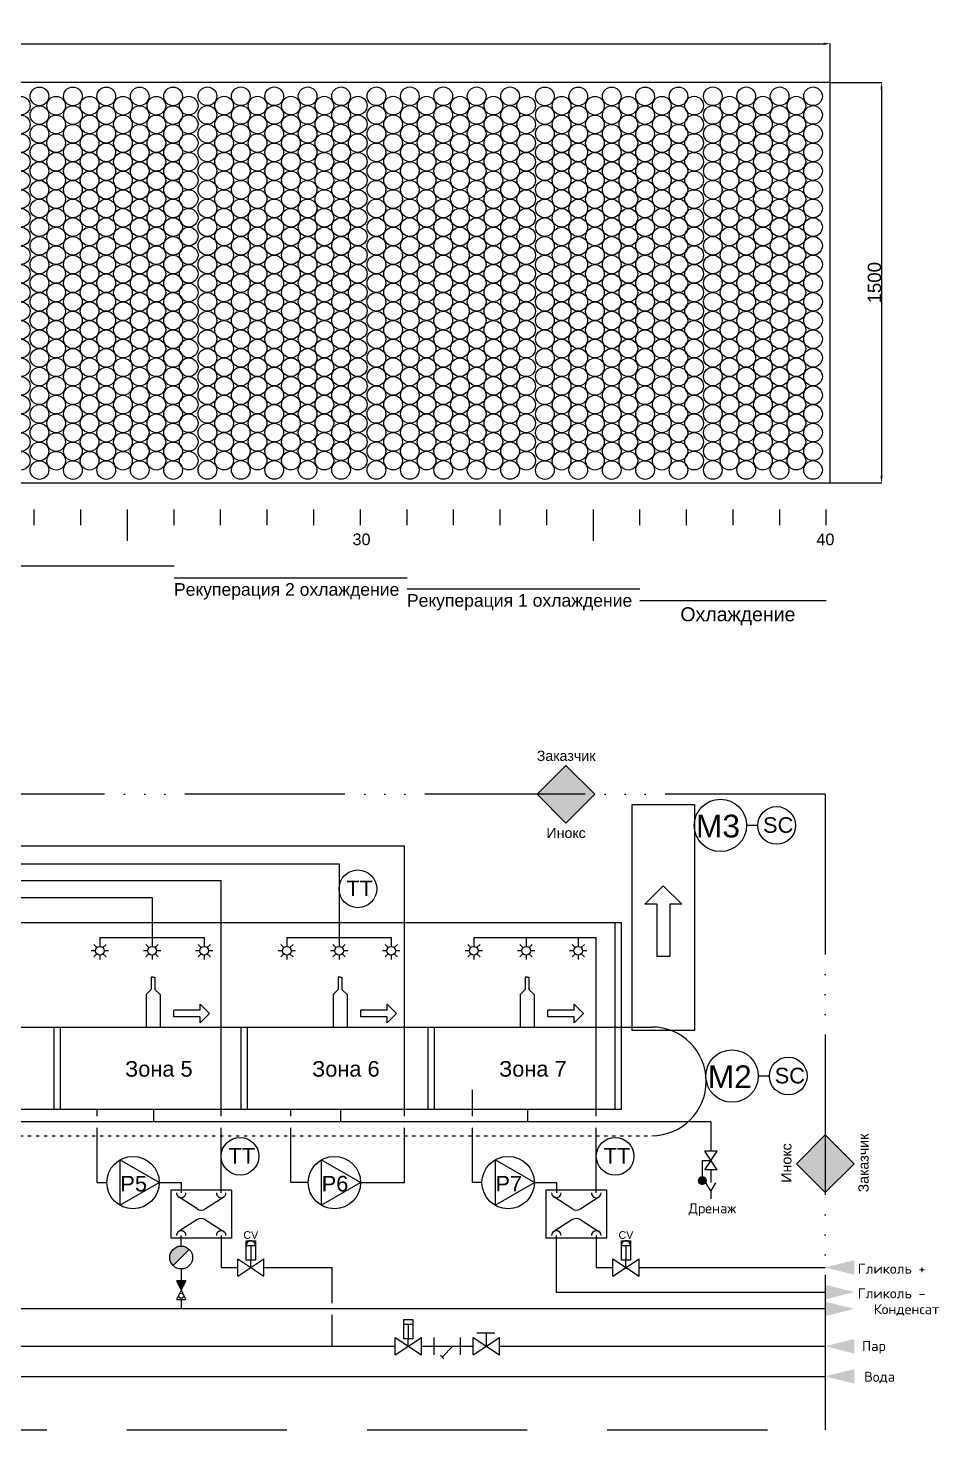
# Model space of a CAD drawing. Header units: millimetres. Extents: x -918 to 51042, y -35619 to 21649.
# Drawn here: x 39131 to 42545, y -22762 to -17509 of the extents above; entities that cross this region are included whole.
import ezdxf

# ---------------------------------------------------------------- set-up
doc = ezdxf.new("R2010")
doc.units = ezdxf.units.MM
doc.linetypes.add('ACAD_ISO03W100', pattern=[30, 12, -18])
doc.linetypes.add('ACAD_ISO06W100', pattern=[36, 24, -3, 0, -3, 0, -3, 0, -3])
for name, color, linetype in [('для лазера', 7, 'Continuous'), ('Железо', 7, 'Continuous'), ('Насосы', 7, 'Continuous')]:
    doc.layers.add(name, color=color, linetype=linetype)
doc.styles.add('ROMANS', font='ROMANS')
doc.styles.get("Standard").update_dxf_attribs({"font": 'arial.ttf'})
doc.dimstyles.new('ISO-25', dxfattribs={"dimtxt": 2.5, "dimasz": 2.5, "dimexe": 1.25, "dimexo": 0.625, "dimtad": 1, "dimtxsty": 'Standard', "dimcen": 2.5, "dimadec": 0, "dimazin": 0, "dimtfac": 1, "dimtmove": 0, "dimatfit": 3, "dimfxl": 1, "dimarcsym": 0})
pattern_1 = [(90, (39029.5168, -92502.3033), (-2.13282372, 1e-16), [1.551144524, -0.581679197]), (180, (39029.5168, -92502.3033), (-3e-16, -2.13282372), [1.551144524, -0.581679197])]
pattern_2 = [(180, (111885.2837, -23469.3467), (-3e-16, -2.13282372), [1.551144524, -0.581679197]), (270, (111885.2837, -23469.3467), (2.13282372, -4e-16), [1.551144524, -0.581679197])]

# ---------------------------------------------------------------- blocks, each defined once
blk = doc.blocks.new('*D55')
at = {"layer": 'Defpoints', "color": 0, "transparency": 16777216}
for p in [(42137.9, -17568.3), (35137.9, -17713.6), (42137.9, -17713.6)]:
    blk.add_point(p, dxfattribs=at)
at = {"layer": 'для лазера', "color": 0, "lineweight": -2, "transparency": 16777216}
for p, q in [((35137.9, -17713), (35137.9, -17567.1)), ((35162.9, -17568.3), (42112.9, -17568.3)), ((42137.9, -17713), (42137.9, -17567.1))]:
    blk.add_line(p, q, dxfattribs=at)
at = {"layer": 'для лазера', "color": 0, "transparency": 16777216}
for points in [[(35162.9, -17564.2), (35162.9, -17572.5), (35137.9, -17568.3)], [(42112.9, -17564.2), (42112.9, -17572.5), (42137.9, -17568.3)]]:
    blk.add_solid(points, dxfattribs=at)
at = {"layer": 'для лазера', "color": 0, "transparency": 16777216, "insert": (38637.9, -17542.2), "char_height": 50, "attachment_point": 5}
blk.add_mtext('7000', dxfattribs=at)
blk = doc.blocks.new('*D56')
at = {"layer": 'Defpoints', "color": 0, "transparency": 16777216}
for p in [(42137.9, -17713.6), (42137.9, -19213.6), (42329.9, -19213.6)]:
    blk.add_point(p, dxfattribs=at)
at = {"layer": 'для лазера', "color": 0, "lineweight": -2, "transparency": 16777216}
for p, q in [((42138.5, -17713.6), (42331.1, -17713.6)), ((42329.9, -17738.6), (42329.9, -19188.6)), ((42138.5, -19213.6), (42331.1, -19213.6))]:
    blk.add_line(p, q, dxfattribs=at)
at = {"layer": 'для лазера', "color": 0, "transparency": 16777216}
for points in [[(42325.7, -17738.6), (42334, -17738.6), (42329.9, -17713.6)], [(42325.7, -19188.6), (42334, -19188.6), (42329.9, -19213.6)]]:
    blk.add_solid(points, dxfattribs=at)
at = {"layer": 'для лазера', "color": 0, "transparency": 16777216, "insert": (42303.7, -18463.6), "char_height": 50, "attachment_point": 5, "rotation": 90}
blk.add_mtext('1500', dxfattribs=at)

msp = doc.modelspace()

# ---------------------------------------------------------------- hatches: boundary and pattern name
h = msp.add_hatch()
h.set_pattern_fill('ANGLE', color=1, scale=0.305343, angle=180)
h.set_pattern_definition(pattern_2)
h.paths.add_polyline_path([(41039.267, -20380), (41255.178, -20380), (41147.223, -20272.045)])
h = msp.add_hatch()
h.set_pattern_fill('ANGLE', color=5, scale=0.305343, angle=180)
h.set_pattern_definition(pattern_2)
h.paths.add_polyline_path([(41147.223, -20487.955), (41255.178, -20380), (41039.267, -20380)])
h = msp.add_hatch()
h.set_pattern_fill('ANGLE', color=5, scale=0.305343, angle=90)
h.set_pattern_definition(pattern_1)
h.paths.add_polyline_path([(42010.908, -21764.242), (42118.864, -21872.197), (42118.864, -21656.287)])
h = msp.add_hatch()
h.set_pattern_fill('ANGLE', color=1, scale=0.305343, angle=90)
h.set_pattern_definition(pattern_1)
h.paths.add_polyline_path([(42118.864, -21656.287), (42118.864, -21872.197), (42226.819, -21764.242)])
h = msp.add_hatch()
h.set_pattern_fill('ANSI32', color=5, scale=0.315415, angle=-90)
h.set_pattern_definition([(315, (23047.377, 102235.8277), (2.12438022, 2.12438022), []), (315, (23047.377, 102234.4115), (2.12438022, 2.12438022), [])])
h.paths.add_polyline_path([(41658.065, -21812.792, -1), (41658.065, -21841.872, -1)])
at = {"true_color": 0xffffff}
h = msp.add_hatch(color=7, dxfattribs=at)
h.dxf.hatch_style = 1
h.paths.add_polyline_path([(39722.488, -22202.933), (39687.442, -22202.933), (39704.965, -22237.979)])
at = {"layer": 'для лазера'}
h = msp.add_hatch(color=256, dxfattribs=at)
h.dxf.hatch_style = 1
h.paths.add_polyline_path([(39662.074, -22115.579, 0.19891237), (39674.637, -22145.907), (39735.293, -22085.251, 0.66817864)])

# ---------------------------------------------------------------- linework, layer by layer
for p, q in [((41147.223, -20272.045), (41039.267, -20380)), ((41255.178, -20380), (41147.223, -20272.045)), ((41039.267, -20380), (41147.223, -20487.955)), ((41147.223, -20487.955), (41255.178, -20380)), ((42118.864, -21656.287), (42010.908, -21764.242)), ((42226.819, -21764.242), (42118.864, -21656.287)), ((41713.961, -21717.11), (41667.233, -21717.11)), ((41713.961, -21787.202), (41667.233, -21717.11)), ((41667.233, -21787.202), (41713.961, -21717.11)), ((41658.065, -21752.156), (41658.065, -21812.792)), ((41713.961, -21787.202), (41667.233, -21787.202)), ((42010.908, -21764.242), (42118.864, -21872.197)), ((42118.864, -21872.197), (42226.819, -21764.242)), ((39948.762, -22070.04), (39982.941, -22070.04)), ((39965.852, -22070.04), (39965.852, -22125.501)), ((41354.867, -22070.04), (41389.046, -22070.04)), ((41371.956, -22070.04), (41371.956, -22125.501)), ((39916.787, -22185.49), (39916.787, -22120.071)), ((39916.787, -22185.49), (40014.916, -22120.071)), ((39916.787, -22120.071), (40014.916, -22185.49)), ((39965.852, -22152.781), (39965.852, -22125.501)), ((40014.916, -22185.49), (40014.916, -22120.071)), ((41322.892, -22185.49), (41322.892, -22120.071)), ((41322.892, -22185.49), (41421.021, -22120.071)), ((41322.892, -22120.071), (41421.021, -22185.49)), ((41371.956, -22152.781), (41371.956, -22125.501)), ((41421.021, -22185.49), (41421.021, -22120.071)), ((39722.488, -22202.933), (39687.442, -22202.933)), ((39722.488, -22202.933), (39687.442, -22273.025)), ((39687.442, -22202.933), (39722.488, -22273.025)), ((39687.442, -22273.025), (39722.488, -22273.025)), ((40539.133, -22365.076), (40573.312, -22365.076)), ((40556.223, -22365.076), (40556.223, -22420.537)), ((40507.158, -22480.526), (40507.158, -22415.107)), ((40507.158, -22480.526), (40605.287, -22415.107)), ((40507.158, -22415.107), (40605.287, -22480.526)), ((40556.223, -22447.816), (40556.223, -22420.537)), ((40605.287, -22480.526), (40605.287, -22415.107)), ((40653.492, -22480.526), (40653.492, -22415.107)), ((40751.621, -22480.526), (40751.621, -22415.107)), ((40799.825, -22480.526), (40799.825, -22415.107)), ((40799.825, -22480.526), (40897.954, -22415.107)), ((40799.825, -22415.107), (40897.954, -22480.526)), ((40848.89, -22447.816), (40848.89, -22397.702)), ((40897.954, -22480.526), (40897.954, -22415.107))]:
    msp.add_line(p, q)
at = {"color": 252, "linetype": 'ACAD_ISO06W100', "ltscale": 25, "true_color": 0x939598}
for p, q in [((42118.864, -20380), (35000, -20380)), ((42118.864, -20380), (42118.864, -22761.679)), ((35000, -22761.679), (42118.864, -22761.679))]:
    msp.add_line(p, q, dxfattribs=at)
at = {"lineweight": -3}
msp.add_line((41658.065, -21752.156), (41690.597, -21752.156), dxfattribs=at)
at = {"color": 1}
for p, q in [((39854.739, -22033.093), (39854.739, -22152.781)), ((39854.739, -22152.781), (39916.787, -22152.781)), ((40014.916, -22152.781), (40110.698, -22152.781)), ((40110.698, -22152.781), (40271.022, -22152.781)), ((40271.022, -22286.209), (40271.022, -22152.781)), ((40271.022, -22447.816), (40271.022, -22329.829)), ((38168.256, -22447.816), (40507.158, -22447.816)), ((40605.287, -22447.816), (40653.492, -22447.816)), ((40751.621, -22447.816), (40799.825, -22447.816)), ((40897.954, -22447.816), (42118.864, -22447.816))]:
    msp.add_line(p, q, dxfattribs=at)
at = {"color": 3}
for p, q in [((41260.844, -22033.093), (41260.844, -22152.781)), ((41260.844, -22152.781), (41322.892, -22152.781)), ((41421.021, -22152.781), (42118.864, -22152.781))]:
    msp.add_line(p, q, dxfattribs=at)
at = {"color": 4}
msp.add_line((35607.833, -22561.024), (42118.864, -22561.024), dxfattribs=at)
for points in [[(39622.507, -21834.808), (39475.313, -21749.826), (39475.313, -21919.79)], [(40377.275, -21834.808), (40230.081, -21749.826), (40230.081, -21919.79)], [(41028.612, -21834.808), (40881.418, -21749.826), (40881.418, -21919.79)], [(39948.762, -22052.859), (39982.941, -22052.859), (39982.941, -22125.501), (39948.762, -22125.501)], [(41354.867, -22052.859), (41389.046, -22052.859), (41389.046, -22125.501), (41354.867, -22125.501)], [(40539.133, -22347.895), (40573.312, -22347.895), (40573.312, -22420.537), (40539.133, -22420.537)]]:
    msp.add_lwpolyline(points, close=True)
for centre, radius in [((41936.845, -20496.921), 70.64), ((40367.324, -20734.288), 70.64), ((41980.461, -21435.671), 70.64), ((39925.379, -21736.423), 70.64), ((41331.484, -21736.423), 70.64), ((41658.065, -21827.332), 14.54), ((39704.965, -22259.007), 9.346)]:
    msp.add_circle(centre, radius)
for centre in [(39965.852, -22069.948), (41371.956, -22069.948)]:
    msp.add_arc(centre, 17.089, 359.691409, 180.308591)
at = {"color": 3}
for points in [[(42118.864, -22152.781), (42227.757, -22180.004), (42227.757, -22125.557)], [(42227.757, -22245.083), (42118.864, -22217.859), (42118.864, -22272.306)]]:
    msp.add_solid(points, dxfattribs=at)
at = {"color": 1}
for points in [[(42227.757, -22308.019), (42118.864, -22280.796), (42118.864, -22335.242)], [(42118.864, -22447.816), (42227.757, -22475.04), (42227.757, -22420.593)]]:
    msp.add_solid(points, dxfattribs=at)
at = {"color": 4}
msp.add_solid([(42118.864, -22561.024), (42227.757, -22588.248), (42227.757, -22533.801)], dxfattribs=at)
at = {"layer": 'для лазера'}
for p, q in [((42137.874, -17713.621), (35137.874, -17713.621)), ((42137.874, -19213.621), (42137.874, -17713.621)), ((35137.874, -19213.621), (42137.874, -19213.621)), ((39154.341, -19371.831), (39154.341, -19313.621)), ((39328.97, -19371.831), (39328.97, -19313.621)), ((39503.599, -19430.041), (39503.599, -19313.621)), ((39678.228, -19371.831), (39678.228, -19313.621)), ((39852.857, -19371.831), (39852.857, -19313.621)), ((40027.486, -19371.831), (40027.486, -19313.621)), ((40202.115, -19371.831), (40202.115, -19313.621)), ((40376.744, -19371.831), (40376.744, -19313.621)), ((40551.373, -19371.831), (40551.373, -19313.621)), ((40726.002, -19371.831), (40726.002, -19313.621)), ((40900.631, -19371.831), (40900.631, -19313.621)), ((41075.26, -19371.831), (41075.26, -19313.621)), ((41249.889, -19430.041), (41249.889, -19313.621)), ((41424.518, -19371.831), (41424.518, -19313.621)), ((41599.147, -19371.831), (41599.147, -19313.621)), ((41773.776, -19371.831), (41773.776, -19313.621)), ((41948.405, -19371.831), (41948.405, -19313.621)), ((42123.034, -19371.831), (42123.034, -19313.621)), ((41395.113, -21265.551), (41395.113, -20418.985)), ((41395.113, -20418.985), (41628.754, -20418.985)), ((41628.754, -20418.985), (41628.754, -21265.551)), ((41866.205, -20496.921), (41824.146, -20496.921)), ((41511.933, -20722.795), (41442.546, -20792.183)), ((41581.321, -20792.183), (41511.933, -20722.795)), ((41487.401, -20792.183), (41442.546, -20792.183)), ((41487.401, -20792.183), (41487.401, -20988.441)), ((41581.321, -20792.183), (41536.466, -20792.183)), ((41536.466, -20792.183), (41536.466, -20988.441)), ((38550.525, -20860.673), (39251.447, -20860.673)), ((39251.447, -20860.673), (39952.369, -20860.673)), ((39952.369, -20860.673), (40653.291, -20860.673)), ((40653.291, -20860.673), (41354.213, -20860.673)), ((41330.849, -20860.673), (41330.849, -21561.595)), ((41354.213, -20860.673), (41354.213, -21561.595)), ((41536.466, -20988.441), (41487.401, -20988.441)), ((39592.532, -21111.805), (39573.347, -21130.812)), ((39599.541, -21065.077), (39592.532, -21065.077)), ((39592.532, -21065.077), (39592.532, -21111.805)), ((39599.541, -21065.077), (39606.55, -21065.077)), ((39606.55, -21065.077), (39606.55, -21111.805)), ((39606.55, -21111.805), (39625.735, -21130.812)), ((40293.454, -21111.805), (40274.269, -21130.812)), ((40300.463, -21065.077), (40293.454, -21065.077)), ((40293.454, -21065.077), (40293.454, -21111.805)), ((40300.463, -21065.077), (40307.472, -21065.077)), ((40307.472, -21065.077), (40307.472, -21111.805)), ((40307.472, -21111.805), (40326.657, -21130.812)), ((40994.376, -21111.805), (40975.191, -21130.812)), ((41001.385, -21065.077), (40994.376, -21065.077)), ((40994.376, -21065.077), (40994.376, -21111.805)), ((41001.385, -21065.077), (41008.394, -21065.077)), ((41008.394, -21065.077), (41008.394, -21111.805)), ((41008.394, -21111.805), (41027.579, -21130.812)), ((39573.347, -21130.812), (39573.347, -21251.99)), ((39625.735, -21130.812), (39625.735, -21251.99)), ((40274.269, -21130.812), (40274.269, -21251.99)), ((40326.657, -21130.812), (40326.657, -21251.99)), ((40975.191, -21130.812), (40975.191, -21251.99)), ((41027.579, -21130.812), (41027.579, -21251.99)), ((39775.811, -21189.424), (39677.682, -21189.424)), ((39677.682, -21213.956), (39677.682, -21189.424)), ((39775.811, -21213.956), (39677.682, -21213.956)), ((39810.505, -21201.69), (39775.811, -21166.996)), ((39775.811, -21189.424), (39775.811, -21166.996)), ((39775.811, -21236.384), (39810.505, -21201.69)), ((39775.811, -21236.384), (39775.811, -21213.956)), ((40476.733, -21189.424), (40378.604, -21189.424)), ((40378.604, -21213.956), (40378.604, -21189.424)), ((40476.733, -21213.956), (40378.604, -21213.956)), ((40511.427, -21201.69), (40476.733, -21166.996)), ((40476.733, -21189.424), (40476.733, -21166.996)), ((40476.733, -21236.384), (40511.427, -21201.69)), ((40476.733, -21236.384), (40476.733, -21213.956)), ((41177.655, -21189.424), (41079.526, -21189.424)), ((41079.526, -21213.956), (41079.526, -21189.424)), ((41177.655, -21213.956), (41079.526, -21213.956)), ((41212.349, -21201.69), (41177.655, -21166.996)), ((41177.655, -21189.424), (41177.655, -21166.996)), ((41177.655, -21236.384), (41212.349, -21201.69)), ((41177.655, -21236.384), (41177.655, -21213.956)), ((35590.733, -21251.99), (41468.784, -21251.99)), ((39228.083, -21251.99), (39228.083, -21561.595)), ((39251.447, -21251.99), (39251.447, -21561.595)), ((39929.005, -21251.99), (39929.005, -21561.595)), ((39952.369, -21251.99), (39952.369, -21561.595)), ((40629.927, -21251.99), (40629.927, -21561.595)), ((40653.291, -21251.99), (40653.291, -21561.595)), ((41628.754, -21265.551), (41395.113, -21265.551)), ((41909.821, -21435.671), (41867.762, -21435.671)), ((39251.447, -21561.595), (38550.525, -21561.595)), ((39952.369, -21561.595), (39251.447, -21561.595)), ((40653.291, -21561.595), (39952.369, -21561.595)), ((41354.213, -21561.595), (40653.291, -21561.595)), ((41690.597, -21787.202), (41690.597, -21835.118)), ((39704.965, -22072.689), (39704.965, -22033.093)), ((39674.637, -22145.907), (39735.293, -22085.251)), ((39704.965, -22158.47), (39704.965, -22202.933)), ((42118.864, -22308.019), (37602.198, -22308.019)), ((39704.965, -22273.025), (39704.965, -22308.019)), ((40812.868, -22397.702), (40881.09, -22397.702)), ((40653.492, -22447.816), (40751.621, -22447.816)), ((40723.312, -22447.816), (40682.727, -22488.402)), ((40676.338, -22482.012), (40689.966, -22495.641))]:
    msp.add_line(p, q, dxfattribs=at)
at = {"layer": 'для лазера', "color": 244, "true_color": 0x991b1e}
msp.add_line((37757.309, -19524.389), (39678.228, -19524.389), dxfattribs=at)
at = {"layer": 'для лазера', "color": 32, "true_color": 0xcd6928}
for p, q in [((39678.228, -19569.63), (40551.373, -19569.63)), ((36792.074, -20702.941), (39854.739, -20702.941)), ((39854.739, -21585.55), (39854.739, -20702.941)), ((37037.58, -20766.836), (39595.762, -20766.836)), ((39595.762, -20766.836), (39595.762, -20917.144)), ((39400.261, -20917.144), (39791.263, -20917.144)), ((39390.296, -21585.55), (39390.296, -21561.595)), ((39390.296, -21834.808), (39390.296, -21629.171)), ((39854.739, -21873.738), (39854.739, -21629.171)), ((39390.296, -21834.808), (39426.249, -21834.808)), ((39622.507, -21834.808), (39704.965, -21834.808)), ((39704.965, -21834.808), (39704.965, -21873.738))]:
    msp.add_line(p, q, dxfattribs=at)
at = {"layer": 'для лазера', "color": 2}
for p, q in [((40551.373, -19610.665), (41424.518, -19610.665)), ((36091.152, -20572.921), (40542.19, -20572.921)), ((40542.19, -21585.55), (40542.19, -20572.921)), ((36336.657, -20640.825), (40296.684, -20640.825)), ((40296.684, -20640.825), (40296.684, -20917.144)), ((40101.184, -20917.144), (40492.185, -20917.144)), ((40115.694, -21585.55), (40115.694, -21561.595)), ((40115.694, -21834.808), (40115.694, -21629.171)), ((40542.19, -21834.808), (40542.19, -21629.171)), ((40181.017, -21834.808), (40115.694, -21834.808)), ((40377.275, -21834.808), (40542.19, -21834.808))]:
    msp.add_line(p, q, dxfattribs=at)
at = {"layer": 'для лазера', "color": 5}
for p, q in [((41424.518, -19654.202), (42123.034, -19654.202)), ((40802.106, -20917.144), (41260.844, -20917.144)), ((41260.844, -21585.55), (41260.844, -20917.144)), ((40796.401, -21585.55), (40796.401, -21487.51)), ((40796.401, -21834.808), (40796.401, -21629.171)), ((41260.844, -21873.738), (41260.844, -21629.171)), ((40832.354, -21834.808), (40796.401, -21834.808)), ((41028.612, -21834.808), (41111.07, -21834.808)), ((41111.07, -21834.808), (41111.07, -21873.738))]:
    msp.add_line(p, q, dxfattribs=at)
at = {"layer": 'для лазера', "color": 252, "true_color": 0x939598}
for p, q in [((39601.908, -21607.36), (39601.908, -21561.595)), ((40302.83, -21607.36), (40302.83, -21561.595)), ((41003.752, -21607.36), (41003.752, -21561.595)), ((41690.597, -21607.36), (36097.297, -21607.36)), ((41690.597, -21607.36), (41690.597, -21717.11))]:
    msp.add_line(p, q, dxfattribs=at)
at = {"layer": 'для лазера', "color": 252, "linetype": 'ACAD_ISO03W100', "true_color": 0x939598}
msp.add_line((35590.733, -21659.404), (41468.784, -21659.404), dxfattribs=at)
at = {"layer": 'для лазера', "color": 3}
for q in [(41111.07, -22033.093), (42118.864, -22245.083)]:
    msp.add_line((41111.07, -22245.083), q, dxfattribs=at)
at = {"layer": 'для лазера', "color": 244, "true_color": 0x991b1e}
for centre in [(39173.636, -17765.324), (39298.87, -17765.324), (39424.104, -17765.324), (39549.339, -17765.324), (39674.573, -17765.324), (39103.636, -17800.324), (39173.636, -17835.324), (39236.266, -17800.324), (39298.87, -17835.324), (39361.5, -17800.324), (39424.104, -17835.324), (39486.734, -17800.324), (39549.339, -17835.324), (39611.969, -17800.324), (39674.573, -17835.324), (39103.636, -17870.324), (39236.266, -17870.324), (39361.5, -17870.324), (39486.734, -17870.324), (39611.969, -17870.324), (39103.636, -17940.324), (39173.636, -17905.324), (39236.266, -17940.324), (39298.87, -17905.324), (39361.5, -17940.324), (39424.104, -17905.324), (39486.734, -17940.324), (39549.339, -17905.324), (39611.969, -17940.324), (39674.573, -17905.324), (39173.636, -17975.324), (39298.87, -17975.324), (39424.104, -17975.324), (39549.339, -17975.324), (39674.573, -17975.324), (39103.636, -18010.324), (39173.636, -18045.324), (39236.266, -18010.324), (39298.87, -18045.324), (39361.5, -18010.324), (39424.104, -18045.324), (39486.734, -18010.324), (39549.339, -18045.324), (39611.969, -18010.324), (39674.573, -18045.324), (39103.636, -18080.324), (39236.266, -18080.324), (39361.5, -18080.324), (39486.734, -18080.324), (39611.969, -18080.324), (39103.636, -18150.324), (39173.636, -18115.324), (39236.266, -18150.324), (39298.87, -18115.324), (39361.5, -18150.324), (39424.104, -18115.324), (39486.734, -18150.324), (39549.339, -18115.324), (39611.969, -18150.324), (39674.573, -18115.324), (39173.636, -18185.324), (39298.87, -18185.324), (39424.104, -18185.324), (39549.339, -18185.324), (39674.573, -18185.324), (39103.636, -18220.324), (39173.636, -18255.324), (39236.266, -18220.324), (39298.87, -18255.324), (39361.5, -18220.324), (39424.104, -18255.324), (39486.734, -18220.324), (39549.339, -18255.324), (39611.969, -18220.324), (39674.573, -18255.324), (39103.636, -18290.324), (39236.266, -18290.324), (39361.5, -18290.324), (39486.734, -18290.324), (39611.969, -18290.324), (39103.636, -18360.324), (39173.636, -18325.324), (39236.266, -18360.324), (39298.87, -18325.324), (39361.5, -18360.324), (39424.104, -18325.324), (39486.734, -18360.324), (39549.339, -18325.324), (39611.969, -18360.324), (39674.573, -18325.324), (39173.636, -18395.324), (39298.87, -18395.324), (39424.104, -18395.324), (39549.339, -18395.324), (39674.573, -18395.324), (39103.636, -18430.324), (39173.636, -18465.324), (39236.266, -18430.324), (39298.87, -18465.324), (39361.5, -18430.324), (39424.104, -18465.324), (39486.734, -18430.324), (39549.339, -18465.324), (39611.969, -18430.324), (39674.573, -18465.324), (39103.636, -18500.324), (39236.266, -18500.324), (39361.5, -18500.324), (39486.734, -18500.324), (39611.969, -18500.324), (39103.636, -18570.324), (39173.636, -18535.324), (39236.266, -18570.324), (39298.87, -18535.324), (39361.5, -18570.324), (39424.104, -18535.324), (39486.734, -18570.324), (39549.339, -18535.324), (39611.969, -18570.324), (39674.573, -18535.324), (39173.636, -18605.324), (39298.87, -18605.324), (39424.104, -18605.324), (39549.339, -18605.324), (39674.573, -18605.324), (39103.636, -18640.324), (39173.636, -18675.324), (39236.266, -18640.324), (39298.87, -18675.324), (39361.5, -18640.324), (39424.104, -18675.324), (39486.734, -18640.324), (39549.339, -18675.324), (39611.969, -18640.324), (39674.573, -18675.324), (39103.636, -18710.324), (39236.266, -18710.324), (39361.5, -18710.324), (39486.734, -18710.324), (39611.969, -18710.324), (39103.636, -18780.324), (39173.636, -18745.324), (39236.266, -18780.324), (39298.87, -18745.324), (39361.5, -18780.324), (39424.104, -18745.324), (39486.734, -18780.324), (39549.339, -18745.324), (39611.969, -18780.324), (39674.573, -18745.324), (39173.636, -18815.324), (39298.87, -18815.324), (39424.104, -18815.324), (39549.339, -18815.324), (39674.573, -18815.324), (39103.636, -18850.324), (39173.636, -18885.324), (39236.266, -18850.324), (39298.87, -18885.324), (39361.5, -18850.324), (39424.104, -18885.324), (39486.734, -18850.324), (39549.339, -18885.324), (39611.969, -18850.324), (39674.573, -18885.324), (39103.636, -18920.324), (39236.266, -18920.324), (39361.5, -18920.324), (39486.734, -18920.324), (39611.969, -18920.324), (39103.636, -18990.324), (39173.636, -18955.324), (39236.266, -18990.324), (39298.87, -18955.324), (39361.5, -18990.324), (39424.104, -18955.324), (39486.734, -18990.324), (39549.339, -18955.324), (39611.969, -18990.324), (39674.573, -18955.324), (39173.636, -19025.324), (39298.87, -19025.324), (39424.104, -19025.324), (39549.339, -19025.324), (39674.573, -19025.324), (39103.636, -19060.324), (39173.636, -19095.324), (39236.266, -19060.324), (39298.87, -19095.324), (39361.5, -19060.324), (39424.104, -19095.324), (39486.734, -19060.324), (39549.339, -19095.324), (39611.969, -19060.324), (39674.573, -19095.324), (39103.636, -19130.324), (39236.266, -19130.324), (39361.5, -19130.324), (39486.734, -19130.324), (39611.969, -19130.324), (39173.636, -19165.324), (39298.87, -19165.324), (39424.104, -19165.324), (39549.339, -19165.324), (39674.573, -19165.324)]:
    msp.add_circle(centre, 35, dxfattribs=at)
at = {"layer": 'для лазера', "color": 32, "true_color": 0xcd6928}
for centre in [(39803.183, -17765.093), (39928.418, -17765.093), (40053.652, -17765.093), (40178.886, -17765.093), (40304.121, -17765.093), (40436.751, -17765.093), (39733.183, -17800.093), (39803.183, -17835.093), (39865.813, -17800.093), (39928.418, -17835.093), (39991.048, -17800.093), (40053.652, -17835.093), (40116.282, -17800.093), (40178.886, -17835.093), (40241.516, -17800.093), (40304.121, -17835.093), (40366.751, -17800.093), (40436.751, -17835.093), (40499.381, -17800.093), (39733.183, -17870.093), (39865.813, -17870.093), (39991.048, -17870.093), (40116.282, -17870.093), (40241.516, -17870.093), (40366.751, -17870.093), (40499.381, -17870.093), (39733.183, -17940.093), (39803.183, -17905.093), (39865.813, -17940.093), (39928.418, -17905.093), (39991.048, -17940.093), (40053.652, -17905.093), (40116.282, -17940.093), (40178.886, -17905.093), (40241.516, -17940.093), (40304.121, -17905.093), (40366.751, -17940.093), (40436.751, -17905.093), (40499.381, -17940.093), (39803.183, -17975.093), (39928.418, -17975.093), (40053.652, -17975.093), (40178.886, -17975.093), (40304.121, -17975.093), (40436.751, -17975.093), (39733.183, -18010.093), (39803.183, -18045.093), (39865.813, -18010.093), (39928.418, -18045.093), (39991.048, -18010.093), (40053.652, -18045.093), (40116.282, -18010.093), (40178.886, -18045.093), (40241.516, -18010.093), (40304.121, -18045.093), (40366.751, -18010.093), (40436.751, -18045.093), (40499.381, -18010.093), (39733.183, -18080.093), (39865.813, -18080.093), (39991.048, -18080.093), (40116.282, -18080.093), (40241.516, -18080.093), (40366.751, -18080.093), (40499.381, -18080.093), (39733.183, -18150.093), (39803.183, -18115.093), (39865.813, -18150.093), (39928.418, -18115.093), (39991.048, -18150.093), (40053.652, -18115.093), (40116.282, -18150.093), (40178.886, -18115.093), (40241.516, -18150.093), (40304.121, -18115.093), (40366.751, -18150.093), (40436.751, -18115.093), (40499.381, -18150.093), (39803.183, -18185.093), (39928.418, -18185.093), (40053.652, -18185.093), (40178.886, -18185.093), (40304.121, -18185.093), (40436.751, -18185.093), (39733.183, -18220.093), (39803.183, -18255.093), (39865.813, -18220.093), (39928.418, -18255.093), (39991.048, -18220.093), (40053.652, -18255.093), (40116.282, -18220.093), (40178.886, -18255.093), (40241.516, -18220.093), (40304.121, -18255.093), (40366.751, -18220.093), (40436.751, -18255.093), (40499.381, -18220.093), (39733.183, -18290.093), (39865.813, -18290.093), (39991.048, -18290.093), (40116.282, -18290.093), (40241.516, -18290.093), (40366.751, -18290.093), (40499.381, -18290.093), (39733.183, -18360.093), (39803.183, -18325.093), (39865.813, -18360.093), (39928.418, -18325.093), (39991.048, -18360.093), (40053.652, -18325.093), (40116.282, -18360.093), (40178.886, -18325.093), (40241.516, -18360.093), (40304.121, -18325.093), (40366.751, -18360.093), (40436.751, -18325.093), (40499.381, -18360.093), (39803.183, -18395.093), (39928.418, -18395.093), (40053.652, -18395.093), (40178.886, -18395.093), (40304.121, -18395.093), (40436.751, -18395.093), (39733.183, -18430.093), (39803.183, -18465.093), (39865.813, -18430.093), (39928.418, -18465.093), (39991.048, -18430.093), (40053.652, -18465.093), (40116.282, -18430.093), (40178.886, -18465.093), (40241.516, -18430.093), (40304.121, -18465.093), (40366.751, -18430.093), (40436.751, -18465.093), (40499.381, -18430.093), (39733.183, -18500.093), (39865.813, -18500.093), (39991.048, -18500.093), (40116.282, -18500.093), (40241.516, -18500.093), (40366.751, -18500.093), (40499.381, -18500.093), (39733.183, -18570.093), (39803.183, -18535.093), (39865.813, -18570.093), (39928.418, -18535.093), (39991.048, -18570.093), (40053.652, -18535.093), (40116.282, -18570.093), (40178.886, -18535.093), (40241.516, -18570.093), (40304.121, -18535.093), (40366.751, -18570.093), (40436.751, -18535.093), (40499.381, -18570.093), (39803.183, -18605.093), (39928.418, -18605.093), (40053.652, -18605.093), (40178.886, -18605.093), (40304.121, -18605.093), (40436.751, -18605.093), (39733.183, -18640.093), (39803.183, -18675.093), (39865.813, -18640.093), (39928.418, -18675.093), (39991.048, -18640.093), (40053.652, -18675.093), (40116.282, -18640.093), (40178.886, -18675.093), (40241.516, -18640.093), (40304.121, -18675.093), (40366.751, -18640.093), (40436.751, -18675.093), (40499.381, -18640.093), (39733.183, -18710.093), (39865.813, -18710.093), (39991.048, -18710.093), (40116.282, -18710.093), (40241.516, -18710.093), (40366.751, -18710.093), (40499.381, -18710.093), (39733.183, -18780.093), (39803.183, -18745.093), (39865.813, -18780.093), (39928.418, -18745.093), (39991.048, -18780.093), (40053.652, -18745.093), (40116.282, -18780.093), (40178.886, -18745.093), (40241.516, -18780.093), (40304.121, -18745.093), (40366.751, -18780.093), (40436.751, -18745.093), (40499.381, -18780.093), (39803.183, -18815.093), (39928.418, -18815.093), (40053.652, -18815.093), (40178.886, -18815.093), (40304.121, -18815.093), (40436.751, -18815.093), (39733.183, -18850.093), (39803.183, -18885.093), (39865.813, -18850.093), (39928.418, -18885.093), (39991.048, -18850.093), (40053.652, -18885.093), (40116.282, -18850.093), (40178.886, -18885.093), (40241.516, -18850.093), (40304.121, -18885.093), (40366.751, -18850.093), (40436.751, -18885.093), (40499.381, -18850.093), (39733.183, -18920.093), (39865.813, -18920.093), (39991.048, -18920.093), (40116.282, -18920.093), (40241.516, -18920.093), (40366.751, -18920.093), (40499.381, -18920.093), (39733.183, -18990.093), (39803.183, -18955.093), (39865.813, -18990.093), (39928.418, -18955.093), (39991.048, -18990.093), (40053.652, -18955.093), (40116.282, -18990.093), (40178.886, -18955.093), (40241.516, -18990.093), (40304.121, -18955.093), (40366.751, -18990.093), (40436.751, -18955.093), (40499.381, -18990.093), (39803.183, -19025.093), (39928.418, -19025.093), (40053.652, -19025.093), (40178.886, -19025.093), (40304.121, -19025.093), (40436.751, -19025.093), (39733.183, -19060.093), (39803.183, -19095.093), (39865.813, -19060.093), (39928.418, -19095.093), (39991.048, -19060.093), (40053.652, -19095.093), (40116.282, -19060.093), (40178.886, -19095.093), (40241.516, -19060.093), (40304.121, -19095.093), (40366.751, -19060.093), (40436.751, -19095.093), (40499.381, -19060.093), (39733.183, -19130.093), (39865.813, -19130.093), (39991.048, -19130.093), (40116.282, -19130.093), (40241.516, -19130.093), (40366.751, -19130.093), (40499.381, -19130.093), (39803.183, -19165.093), (39928.418, -19165.093), (40053.652, -19165.093), (40178.886, -19165.093), (40304.121, -19165.093), (40436.751, -19165.093)]:
    msp.add_circle(centre, 35, dxfattribs=at)
at = {"layer": 'для лазера', "color": 2}
for centre in [(40561.985, -17765.093), (40687.219, -17765.093), (40812.454, -17765.093), (40937.688, -17765.093), (41068.041, -17765.324), (41193.276, -17765.324), (41318.51, -17765.324), (40561.985, -17835.093), (40624.615, -17800.093), (40687.219, -17835.093), (40749.849, -17800.093), (40812.454, -17835.093), (40875.084, -17800.093), (40937.688, -17835.093), (40998.041, -17800.324), (41068.041, -17835.324), (41130.671, -17800.324), (41193.276, -17835.324), (41255.906, -17800.324), (41318.51, -17835.324), (41381.14, -17800.324), (40624.615, -17870.093), (40749.849, -17870.093), (40875.084, -17870.093), (40998.041, -17870.324), (41130.671, -17870.324), (41255.906, -17870.324), (41381.14, -17870.324), (40561.985, -17905.093), (40624.615, -17940.093), (40687.219, -17905.093), (40749.849, -17940.093), (40812.454, -17905.093), (40875.084, -17940.093), (40937.688, -17905.093), (40998.041, -17940.324), (41068.041, -17905.324), (41130.671, -17940.324), (41193.276, -17905.324), (41255.906, -17940.324), (41318.51, -17905.324), (41381.14, -17940.324), (40561.985, -17975.093), (40687.219, -17975.093), (40812.454, -17975.093), (40937.688, -17975.093), (41068.041, -17975.324), (41193.276, -17975.324), (41318.51, -17975.324), (40561.985, -18045.093), (40624.615, -18010.093), (40687.219, -18045.093), (40749.849, -18010.093), (40812.454, -18045.093), (40875.084, -18010.093), (40937.688, -18045.093), (40998.041, -18010.324), (41068.041, -18045.324), (41130.671, -18010.324), (41193.276, -18045.324), (41255.906, -18010.324), (41318.51, -18045.324), (41381.14, -18010.324), (40624.615, -18080.093), (40749.849, -18080.093), (40875.084, -18080.093), (40998.041, -18080.324), (41130.671, -18080.324), (41255.906, -18080.324), (41381.14, -18080.324), (40561.985, -18115.093), (40624.615, -18150.093), (40687.219, -18115.093), (40749.849, -18150.093), (40812.454, -18115.093), (40875.084, -18150.093), (40937.688, -18115.093), (40998.041, -18150.324), (41068.041, -18115.324), (41130.671, -18150.324), (41193.276, -18115.324), (41255.906, -18150.324), (41318.51, -18115.324), (41381.14, -18150.324), (40561.985, -18185.093), (40687.219, -18185.093), (40812.454, -18185.093), (40937.688, -18185.093), (41068.041, -18185.324), (41193.276, -18185.324), (41318.51, -18185.324), (40561.985, -18255.093), (40624.615, -18220.093), (40687.219, -18255.093), (40749.849, -18220.093), (40812.454, -18255.093), (40875.084, -18220.093), (40937.688, -18255.093), (40998.041, -18220.324), (41068.041, -18255.324), (41130.671, -18220.324), (41193.276, -18255.324), (41255.906, -18220.324), (41318.51, -18255.324), (41381.14, -18220.324), (40624.615, -18290.093), (40749.849, -18290.093), (40875.084, -18290.093), (40998.041, -18290.324), (41130.671, -18290.324), (41255.906, -18290.324), (41381.14, -18290.324), (40561.985, -18325.093), (40624.615, -18360.093), (40687.219, -18325.093), (40749.849, -18360.093), (40812.454, -18325.093), (40875.084, -18360.093), (40937.688, -18325.093), (40998.041, -18360.324), (41068.041, -18325.324), (41130.671, -18360.324), (41193.276, -18325.324), (41255.906, -18360.324), (41318.51, -18325.324), (41381.14, -18360.324), (40561.985, -18395.093), (40687.219, -18395.093), (40812.454, -18395.093), (40937.688, -18395.093), (41068.041, -18395.324), (41193.276, -18395.324), (41318.51, -18395.324), (40561.985, -18465.093), (40624.615, -18430.093), (40687.219, -18465.093), (40749.849, -18430.093), (40812.454, -18465.093), (40875.084, -18430.093), (40937.688, -18465.093), (40998.041, -18430.324), (41068.041, -18465.324), (41130.671, -18430.324), (41193.276, -18465.324), (41255.906, -18430.324), (41318.51, -18465.324), (41381.14, -18430.324), (40624.615, -18500.093), (40749.849, -18500.093), (40875.084, -18500.093), (40998.041, -18500.324), (41130.671, -18500.324), (41255.906, -18500.324), (41381.14, -18500.324), (40561.985, -18535.093), (40624.615, -18570.093), (40687.219, -18535.093), (40749.849, -18570.093), (40812.454, -18535.093), (40875.084, -18570.093), (40937.688, -18535.093), (40998.041, -18570.324), (41068.041, -18535.324), (41130.671, -18570.324), (41193.276, -18535.324), (41255.906, -18570.324), (41318.51, -18535.324), (41381.14, -18570.324), (40561.985, -18605.093), (40687.219, -18605.093), (40812.454, -18605.093), (40937.688, -18605.093), (41068.041, -18605.324), (41193.276, -18605.324), (41318.51, -18605.324), (40561.985, -18675.093), (40624.615, -18640.093), (40687.219, -18675.093), (40749.849, -18640.093), (40812.454, -18675.093), (40875.084, -18640.093), (40937.688, -18675.093), (40998.041, -18640.324), (41068.041, -18675.324), (41130.671, -18640.324), (41193.276, -18675.324), (41255.906, -18640.324), (41318.51, -18675.324), (41381.14, -18640.324), (40624.615, -18710.093), (40749.849, -18710.093), (40875.084, -18710.093), (40998.041, -18710.324), (41130.671, -18710.324), (41255.906, -18710.324), (41381.14, -18710.324), (40561.985, -18745.093), (40624.615, -18780.093), (40687.219, -18745.093), (40749.849, -18780.093), (40812.454, -18745.093), (40875.084, -18780.093), (40937.688, -18745.093), (40998.041, -18780.324), (41068.041, -18745.324), (41130.671, -18780.324), (41193.276, -18745.324), (41255.906, -18780.324), (41318.51, -18745.324), (41381.14, -18780.324), (40561.985, -18815.093), (40687.219, -18815.093), (40812.454, -18815.093), (40937.688, -18815.093), (41068.041, -18815.324), (41193.276, -18815.324), (41318.51, -18815.324), (40561.985, -18885.093), (40624.615, -18850.093), (40687.219, -18885.093), (40749.849, -18850.093), (40812.454, -18885.093), (40875.084, -18850.093), (40937.688, -18885.093), (40998.041, -18850.324), (41068.041, -18885.324), (41130.671, -18850.324), (41193.276, -18885.324), (41255.906, -18850.324), (41318.51, -18885.324), (41381.14, -18850.324), (40624.615, -18920.093), (40749.849, -18920.093), (40875.084, -18920.093), (40998.041, -18920.324), (41130.671, -18920.324), (41255.906, -18920.324), (41381.14, -18920.324), (40561.985, -18955.093), (40624.615, -18990.093), (40687.219, -18955.093), (40749.849, -18990.093), (40812.454, -18955.093), (40875.084, -18990.093), (40937.688, -18955.093), (40998.041, -18990.324), (41068.041, -18955.324), (41130.671, -18990.324), (41193.276, -18955.324), (41255.906, -18990.324), (41318.51, -18955.324), (41381.14, -18990.324), (40561.985, -19025.093), (40687.219, -19025.093), (40812.454, -19025.093), (40937.688, -19025.093), (41068.041, -19025.324), (41193.276, -19025.324), (41318.51, -19025.324), (40561.985, -19095.093), (40624.615, -19060.093), (40687.219, -19095.093), (40749.849, -19060.093), (40812.454, -19095.093), (40875.084, -19060.093), (40937.688, -19095.093), (40998.041, -19060.324), (41068.041, -19095.324), (41130.671, -19060.324), (41193.276, -19095.324), (41255.906, -19060.324), (41318.51, -19095.324), (41381.14, -19060.324), (40624.615, -19130.093), (40749.849, -19130.093), (40875.084, -19130.093), (40998.041, -19130.324), (41130.671, -19130.324), (41255.906, -19130.324), (41381.14, -19130.324), (40561.985, -19165.093), (40687.219, -19165.093), (40812.454, -19165.093), (40937.688, -19165.093), (41068.041, -19165.324), (41193.276, -19165.324), (41318.51, -19165.324)]:
    msp.add_circle(centre, 35, dxfattribs=at)
at = {"layer": 'для лазера', "color": 5}
for centre in [(41443.744, -17765.324), (41568.979, -17765.324), (41697.589, -17765.093), (41822.823, -17765.093), (41948.058, -17765.093), (42073.292, -17765.093), (41443.744, -17835.324), (41506.374, -17800.324), (41568.979, -17835.324), (41627.589, -17800.093), (41697.589, -17835.093), (41760.219, -17800.093), (41822.823, -17835.093), (41885.453, -17800.093), (41948.058, -17835.093), (42010.687, -17800.093), (42073.292, -17835.093), (41506.374, -17870.324), (41627.589, -17870.093), (41760.219, -17870.093), (41885.453, -17870.093), (42010.687, -17870.093), (41443.744, -17905.324), (41506.374, -17940.324), (41568.979, -17905.324), (41627.589, -17940.093), (41697.589, -17905.093), (41760.219, -17940.093), (41822.823, -17905.093), (41885.453, -17940.093), (41948.058, -17905.093), (42010.687, -17940.093), (42073.292, -17905.093), (41443.744, -17975.324), (41568.979, -17975.324), (41697.589, -17975.093), (41822.823, -17975.093), (41948.058, -17975.093), (42073.292, -17975.093), (41443.744, -18045.324), (41506.374, -18010.324), (41568.979, -18045.324), (41627.589, -18010.093), (41697.589, -18045.093), (41760.219, -18010.093), (41822.823, -18045.093), (41885.453, -18010.093), (41948.058, -18045.093), (42010.687, -18010.093), (42073.292, -18045.093), (41506.374, -18080.324), (41627.589, -18080.093), (41760.219, -18080.093), (41885.453, -18080.093), (42010.687, -18080.093), (41443.744, -18115.324), (41506.374, -18150.324), (41568.979, -18115.324), (41627.589, -18150.093), (41697.589, -18115.093), (41760.219, -18150.093), (41822.823, -18115.093), (41885.453, -18150.093), (41948.058, -18115.093), (42010.687, -18150.093), (42073.292, -18115.093), (41443.744, -18185.324), (41568.979, -18185.324), (41697.589, -18185.093), (41822.823, -18185.093), (41948.058, -18185.093), (42073.292, -18185.093), (41443.744, -18255.324), (41506.374, -18220.324), (41568.979, -18255.324), (41627.589, -18220.093), (41697.589, -18255.093), (41760.219, -18220.093), (41822.823, -18255.093), (41885.453, -18220.093), (41948.058, -18255.093), (42010.687, -18220.093), (42073.292, -18255.093), (41506.374, -18290.324), (41627.589, -18290.093), (41760.219, -18290.093), (41885.453, -18290.093), (42010.687, -18290.093), (41443.744, -18325.324), (41506.374, -18360.324), (41568.979, -18325.324), (41627.589, -18360.093), (41697.589, -18325.093), (41760.219, -18360.093), (41822.823, -18325.093), (41885.453, -18360.093), (41948.058, -18325.093), (42010.687, -18360.093), (42073.292, -18325.093), (41443.744, -18395.324), (41568.979, -18395.324), (41697.589, -18395.093), (41822.823, -18395.093), (41948.058, -18395.093), (42073.292, -18395.093), (41443.744, -18465.324), (41506.374, -18430.324), (41568.979, -18465.324), (41627.589, -18430.093), (41697.589, -18465.093), (41760.219, -18430.093), (41822.823, -18465.093), (41885.453, -18430.093), (41948.058, -18465.093), (42010.687, -18430.093), (42073.292, -18465.093), (41506.374, -18500.324), (41627.589, -18500.093), (41760.219, -18500.093), (41885.453, -18500.093), (42010.687, -18500.093), (41443.744, -18535.324), (41506.374, -18570.324), (41568.979, -18535.324), (41627.589, -18570.093), (41697.589, -18535.093), (41760.219, -18570.093), (41822.823, -18535.093), (41885.453, -18570.093), (41948.058, -18535.093), (42010.687, -18570.093), (42073.292, -18535.093), (41443.744, -18605.324), (41568.979, -18605.324), (41697.589, -18605.093), (41822.823, -18605.093), (41948.058, -18605.093), (42073.292, -18605.093), (41443.744, -18675.324), (41506.374, -18640.324), (41568.979, -18675.324), (41627.589, -18640.093), (41697.589, -18675.093), (41760.219, -18640.093), (41822.823, -18675.093), (41885.453, -18640.093), (41948.058, -18675.093), (42010.687, -18640.093), (42073.292, -18675.093), (41506.374, -18710.324), (41627.589, -18710.093), (41760.219, -18710.093), (41885.453, -18710.093), (42010.687, -18710.093), (41443.744, -18745.324), (41506.374, -18780.324), (41568.979, -18745.324), (41627.589, -18780.093), (41697.589, -18745.093), (41760.219, -18780.093), (41822.823, -18745.093), (41885.453, -18780.093), (41948.058, -18745.093), (42010.687, -18780.093), (42073.292, -18745.093), (41443.744, -18815.324), (41568.979, -18815.324), (41697.589, -18815.093), (41822.823, -18815.093), (41948.058, -18815.093), (42073.292, -18815.093), (41443.744, -18885.324), (41506.374, -18850.324), (41568.979, -18885.324), (41627.589, -18850.093), (41697.589, -18885.093), (41760.219, -18850.093), (41822.823, -18885.093), (41885.453, -18850.093), (41948.058, -18885.093), (42010.687, -18850.093), (42073.292, -18885.093), (41506.374, -18920.324), (41627.589, -18920.093), (41760.219, -18920.093), (41885.453, -18920.093), (42010.687, -18920.093), (41443.744, -18955.324), (41506.374, -18990.324), (41568.979, -18955.324), (41627.589, -18990.093), (41697.589, -18955.093), (41760.219, -18990.093), (41822.823, -18955.093), (41885.453, -18990.093), (41948.058, -18955.093), (42010.687, -18990.093), (42073.292, -18955.093), (41443.744, -19025.324), (41568.979, -19025.324), (41697.589, -19025.093), (41822.823, -19025.093), (41948.058, -19025.093), (42073.292, -19025.093), (41443.744, -19095.324), (41506.374, -19060.324), (41568.979, -19095.324), (41627.589, -19060.093), (41697.589, -19095.093), (41760.219, -19060.093), (41822.823, -19095.093), (41885.453, -19060.093), (41948.058, -19095.093), (42010.687, -19060.093), (42073.292, -19095.093), (41506.374, -19130.324), (41627.589, -19130.093), (41760.219, -19130.093), (41885.453, -19130.093), (42010.687, -19130.093), (41443.744, -19165.324), (41568.979, -19165.324), (41697.589, -19165.093), (41822.823, -19165.093), (41948.058, -19165.093), (42073.292, -19165.093)]:
    msp.add_circle(centre, 35, dxfattribs=at)
at = {"layer": 'для лазера'}
msp.add_circle((39704.965, -22115.579), 42.89, dxfattribs=at)
msp.add_arc((41468.784, -21455.697), 203.707, 270, 90, dxfattribs=at)
at = {"layer": 'Железо'}
for p, q in [((39388.748, -20954.593), (39377.235, -20942.977)), ((39400.261, -20917.144), (39400.261, -20933.499)), ((39400.261, -20933.499), (39400.261, -20949.854)), ((39411.789, -20954.607), (39423.317, -20943.006)), ((39584.249, -20954.593), (39572.735, -20942.977)), ((39595.762, -20917.144), (39595.762, -20933.499)), ((39595.762, -20933.499), (39595.762, -20949.854)), ((39607.29, -20954.607), (39618.818, -20943.006)), ((39779.75, -20954.593), (39768.236, -20942.977)), ((39791.263, -20917.144), (39791.263, -20933.499)), ((39791.263, -20933.499), (39791.263, -20949.854)), ((39802.791, -20954.607), (39814.319, -20943.006)), ((40089.67, -20954.593), (40078.157, -20942.977)), ((40101.184, -20917.144), (40101.184, -20933.499)), ((40101.184, -20933.499), (40101.184, -20949.854)), ((40112.711, -20954.607), (40124.239, -20943.006)), ((40285.171, -20954.593), (40273.658, -20942.977)), ((40296.684, -20917.144), (40296.684, -20933.499)), ((40296.684, -20933.499), (40296.684, -20949.854)), ((40308.212, -20954.607), (40319.74, -20943.006)), ((40480.672, -20954.593), (40469.158, -20942.977)), ((40492.185, -20917.144), (40492.185, -20933.499)), ((40492.185, -20933.499), (40492.185, -20949.854)), ((40503.713, -20954.607), (40515.241, -20943.006)), ((40790.592, -20954.593), (40779.079, -20942.977)), ((40802.106, -20917.144), (40802.106, -20933.499)), ((40802.106, -20933.499), (40802.106, -20949.854)), ((40813.633, -20954.607), (40825.161, -20943.006)), ((40986.093, -20954.593), (40974.58, -20942.977)), ((40997.606, -20917.144), (40997.606, -20933.499)), ((40997.606, -20933.499), (40997.606, -20949.854)), ((41009.134, -20954.607), (41020.662, -20943.006)), ((41181.594, -20954.593), (41170.08, -20942.977)), ((41193.107, -20917.144), (41193.107, -20933.499)), ((41193.107, -20933.499), (41193.107, -20949.854)), ((41204.635, -20954.607), (41216.163, -20943.006)), ((39383.907, -20966.209), (39367.552, -20966.209)), ((39388.305, -20977.367), (39377.126, -20989.332)), ((39400.261, -20982.564), (39400.261, -20998.918)), ((39423.288, -20989.44), (39411.775, -20977.824)), ((39432.971, -20966.209), (39416.616, -20966.209)), ((39579.407, -20966.209), (39563.053, -20966.209)), ((39583.805, -20977.367), (39572.627, -20989.332)), ((39595.762, -20982.564), (39595.762, -20998.918)), ((39618.789, -20989.44), (39607.276, -20977.824)), ((39628.472, -20966.209), (39612.117, -20966.209)), ((39774.908, -20966.209), (39758.553, -20966.209)), ((39779.306, -20977.367), (39768.128, -20989.332)), ((39791.263, -20982.564), (39791.263, -20998.918)), ((39814.29, -20989.44), (39802.776, -20977.824)), ((39823.973, -20966.209), (39807.618, -20966.209)), ((40084.829, -20966.209), (40068.474, -20966.209)), ((40089.227, -20977.367), (40078.048, -20989.332)), ((40101.184, -20982.564), (40101.184, -20998.918)), ((40124.21, -20989.44), (40112.697, -20977.824)), ((40133.893, -20966.209), (40117.538, -20966.209)), ((40280.329, -20966.209), (40263.975, -20966.209)), ((40284.727, -20977.367), (40273.549, -20989.332)), ((40296.684, -20982.564), (40296.684, -20998.918)), ((40319.711, -20989.44), (40308.198, -20977.824)), ((40329.394, -20966.209), (40313.039, -20966.209)), ((40475.83, -20966.209), (40459.475, -20966.209)), ((40480.228, -20977.367), (40469.05, -20989.332)), ((40492.185, -20982.564), (40492.185, -20998.918)), ((40515.212, -20989.44), (40503.698, -20977.824)), ((40524.895, -20966.209), (40508.54, -20966.209)), ((40785.751, -20966.209), (40769.396, -20966.209)), ((40790.149, -20977.367), (40778.97, -20989.332)), ((40802.106, -20982.564), (40802.106, -20998.918)), ((40825.132, -20989.44), (40813.619, -20977.824)), ((40834.815, -20966.209), (40818.46, -20966.209)), ((40981.252, -20966.209), (40964.897, -20966.209)), ((40985.65, -20977.367), (40974.471, -20989.332)), ((40997.606, -20982.564), (40997.606, -20998.918)), ((41020.633, -20989.44), (41009.12, -20977.824)), ((41030.316, -20966.209), (41013.961, -20966.209)), ((41176.752, -20966.209), (41160.397, -20966.209)), ((41181.15, -20977.367), (41169.972, -20989.332)), ((41193.107, -20982.564), (41193.107, -20998.918)), ((41216.134, -20989.44), (41204.621, -20977.824)), ((41225.817, -20966.209), (41209.462, -20966.209)), ((41690.597, -21865.486), (41671.987, -21835.936)), ((41708.069, -21835.745), (41690.597, -21865.486)), ((39665.878, -21863.26), (39665.878, -22043.571)), ((39893.826, -21863.26), (39665.878, -21863.26)), ((39763.116, -21932.581), (39695.223, -21888.869)), ((39796.587, -21932.581), (39864.481, -21888.869)), ((39893.485, -21863.26), (39893.485, -22043.571)), ((39893.485, -21863.26), (39893.485, -22043.571)), ((41071.983, -21863.26), (41071.983, -22043.571)), ((41299.931, -21863.26), (41071.983, -21863.26)), ((41169.221, -21932.581), (41101.328, -21888.869)), ((41202.692, -21932.581), (41270.586, -21888.869)), ((41299.59, -21863.26), (41299.59, -22043.571)), ((41299.59, -21863.26), (41299.59, -22043.571)), ((41690.597, -21865.486), (41690.597, -21896.348)), ((39763.116, -21974.25), (39695.223, -22017.962)), ((39796.587, -21974.25), (39864.481, -22017.962)), ((41169.221, -21974.25), (41101.328, -22017.962)), ((41202.692, -21974.25), (41270.586, -22017.962)), ((39893.826, -22043.571), (39665.878, -22043.571)), ((41299.931, -22043.571), (41071.983, -22043.571))]:
    msp.add_line(p, q, dxfattribs=at)
for centre in [(39400.261, -20966.209), (39595.762, -20966.209), (39791.263, -20966.209), (40101.184, -20966.209), (40296.684, -20966.209), (40492.185, -20966.209), (40802.106, -20966.209), (40997.606, -20966.209), (41193.107, -20966.209)]:
    msp.add_circle(centre, 16.355, dxfattribs=at)
for centre, radius, start, end in [((39704.965, -21873.738), 17.996, 178.685175, 1.314825), ((39854.739, -21873.738), 17.996, 178.685175, 1.314825), ((41111.07, -21873.738), 17.996, 178.685175, 1.314825), ((41260.844, -21873.738), 17.996, 178.685175, 1.314825), ((39779.852, -21909.151), 28.793, 234.462322, 305.537678), ((41185.957, -21909.151), 28.793, 234.462322, 305.537678), ((39779.852, -21997.679), 28.793, 54.462322, 125.537678), ((41185.957, -21997.679), 28.793, 54.462322, 125.537678), ((39704.965, -22033.093), 17.996, 358.685175, 181.314825), ((39854.739, -22033.093), 17.996, 358.685175, 181.314825), ((41111.07, -22033.093), 17.996, 358.685175, 181.314825), ((41260.844, -22033.093), 17.996, 358.685175, 181.314825)]:
    msp.add_arc(centre, radius, start, end, dxfattribs=at)
at = {"layer": 'Насосы'}
for centre in [(41726.017, -20496.921), (41769.633, -21435.671), (39524.378, -21834.808), (40279.146, -21834.808), (40930.483, -21834.808)]:
    msp.add_circle(centre, 98.129, dxfattribs=at)

# ---------------------------------------------------------------- texts
for s, width, gutter_width, heights, insert, char_height, attachment_point in [('\\pxqc;Заказчик', 831.66698, 3.817, [526.905], (40731.829, -20255.545), 38.16793, 7), ('М3', 8.58111, 8.509, [0], (41799.396, -20456.66), 85.0884, 3), ('SC', 5.89063, 5.841, [0], (41885.955, -20466.021), 58.4102, 1), ('\\pxqc;Инокс', 831.66698, 3.817, [526.905], (40731.812, -20544.657), 38.16793, 7), ('ТТ', 5.89063, 5.841, [0], (40324.026, -20703.388), 58.4102, 1), ('Зона 5', 322.28632, 5.841, [0], (39494.61, -21379.598), 58.4102, 1), ('Зона 6', 322.28632, 5.841, [0], (40195.533, -21379.598), 58.4102, 1), ('Зона 7', 322.28632, 5.841, [0], (40896.455, -21379.598), 58.4102, 1), ('М2', 8.58111, 8.509, [0], (41843.601, -21395.863), 85.0884, 3), ('SC', 5.89063, 5.841, [0], (41929.571, -21404.771), 58.4102, 1), ('ТТ', 5.89063, 5.841, [0], (39882.081, -21705.523), 58.4102, 1), ('ТТ', 5.89063, 5.841, [0], (41288.186, -21705.523), 58.4102, 1), ('Р5', 5.89063, 5.841, [0], (39576.655, -21809.598), 58.4102, 3), ('Р6', 5.89063, 5.841, [0], (40331.423, -21809.598), 58.4102, 3), ('Р7', 5.89063, 5.841, [0], (40982.76, -21809.598), 58.4102, 3)]:
    msp.add_mtext_dynamic_manual_height_columns(s, width=width, gutter_width=gutter_width, heights=heights, dxfattribs=dict(insert=insert, char_height=char_height, attachment_point=attachment_point))
at = {"char_height": 38.16793, "attachment_point": 1, "rotation": 90}
for s, insert in [('\\pxqc;Инокс', (41954.206, -22177.461)), ('\\pxqc;Заказчик', (42243.319, -22177.444))]:
    msp.add_mtext_dynamic_manual_height_columns(s, width=831.66698, gutter_width=3.817, heights=[526.905], dxfattribs=dict(at, insert=insert))
at = {"color": 252, "true_color": 0x939598, "char_height": 28.621, "attachment_point": 3}
for insert in [(39993.498, -22017.022), (41399.603, -22017.022)]:
    msp.add_mtext_dynamic_manual_height_columns('СV', width=5.89063, gutter_width=5.841, heights=[0], dxfattribs=dict(at, insert=insert))
at = {"layer": 'для лазера', "attachment_point": 1}
for s, width, gutter_width, insert, char_height in [('30', 119.79898, 7.276, (40346.916, -19403.155), 43.6572), ('40', 119.79898, 7.276, (42085.652, -19403.155), 43.6572), ('Рекуперация 2 охлаждение', 1000.29591, 7.858, (39677.862, -19589.105), 47.14983), ('Рекуперация 1 охлаждение', 1000.29591, 7.858, (40551.007, -19630.14), 47.14983), ('Охлаждение', 811.15259, 8.731, (41575.955, -19679.382), 52.3887)]:
    msp.add_mtext_dynamic_manual_height_columns(s, width=width, gutter_width=gutter_width, heights=[0], dxfattribs=dict(at, insert=insert, char_height=char_height))
at = {"layer": 'Железо', "color": 0, "char_height": 37.3825, "style": 'ROMANS'}
for s, insert, width, attachment_point in [('Дренаж', (41606.843, -21912.65), 918.99913, 1), ('Гликоль +', (42241.001, -22138.858), 918.99913, 1), ('Гликоль -', (42241.001, -22231.16), 918.99913, 1), ('Конденсат', (42546.344, -22290.577), 4597.57246, 3), ('Пар', (42345.69, -22428.341), 2226.9984, 3), ('Вода', (42380.586, -22543.576), 918.99913, 3)]:
    msp.add_mtext(s, dxfattribs=dict(at, insert=insert, width=width, attachment_point=attachment_point))

# ---------------------------------------------------------------- dimensions: what is measured, and where the dimension line sits
at = {"layer": 'для лазера'}
dim = msp.add_linear_dim(base=(42137.874, -17568.319), p1=(35137.874, -17713.621), p2=(42137.874, -17713.621), dimstyle='ISO-25', override={"dimtxt": 50, "dimasz": 25}, dxfattribs=at)
dim.commit()
dim.dimension.update_dxf_attribs({"geometry": '*D55', "text_midpoint": (38637.874, -17568.319), "dimtype": 160})
dim = msp.add_linear_dim(base=(42329.865, -19213.621), p1=(42137.874, -17713.621), p2=(42137.874, -19213.621), angle=90, dimstyle='ISO-25', override={"dimtxt": 50, "dimasz": 25}, dxfattribs=at)
dim.commit()
dim.dimension.update_dxf_attribs({"geometry": '*D56', "text_midpoint": (42329.865, -18463.621), "dimtype": 160})

doc.saveas('drawing.dxf')
